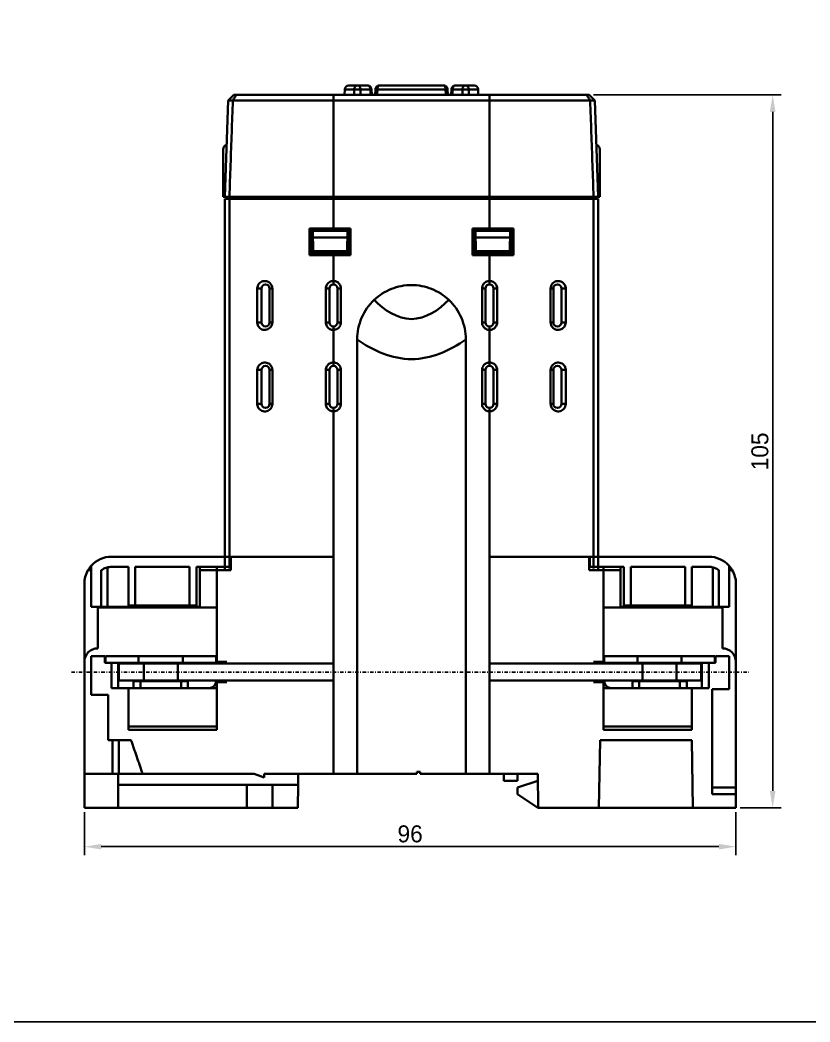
# Model space of a CAD drawing. Header units: millimetres. Extents: x 79 to 919, y 65 to 646.
# Drawn here: x 634 to 750.4, y 65 to 212.6 of the extents above; entities that cross this region are included whole.
import ezdxf

# ---------------------------------------------------------------- set-up
doc = ezdxf.new("R2010")
doc.units = ezdxf.units.MM
doc.linetypes.add('CENTER', pattern=[2, 1.25, -0.25, 0.25, -0.25])
doc.linetypes.add('DASHDOT', pattern=[1, 0.5, -0.25, 0, -0.25])
for name, color, linetype in [('1', 1, 'CENTER'), ('3', 3, 'Continuous'), ('4', 133, 'Continuous'), ('55', 5, 'Continuous')]:
    doc.layers.add(name, color=color, linetype=linetype)
doc.styles.get("Standard").update_dxf_attribs({"font": 'BareunDotumPro1.ttf'})
doc.dimstyles.new('ISO-25', dxfattribs={"dimtxt": 2.5, "dimasz": 2.5, "dimexe": 1.25, "dimexo": 0.625, "dimtad": 1, "dimtxsty": 'Standard', "dimcen": 2.5, "dimadec": 0, "dimazin": 0, "dimtfac": 1, "dimtmove": 0, "dimatfit": 3, "dimfxl": 0, "dimarcsym": 0})

# ---------------------------------------------------------------- blocks, each defined once
blk = doc.blocks.new('*D52')
at = {"color": 0, "lineweight": -2}
for p, q in [((643.47, 95.89), (643.47, 89.56)), ((739.47, 95.89), (739.47, 89.56)), ((645.97, 90.81), (736.97, 90.81))]:
    blk.add_line(p, q, dxfattribs=at)
at = {"color": 0}
for points in [[(645.97, 91.22), (645.97, 90.39), (643.47, 90.81)], [(736.97, 90.39), (736.97, 91.22), (739.47, 90.81)]]:
    blk.add_solid(points, dxfattribs=at)
at = {"layer": 'Defpoints', "color": 0}
for p in [(643.47, 96.52), (739.47, 96.52), (739.47, 90.81)]:
    blk.add_point(p, dxfattribs=at)
at = {"color": 0, "insert": (691.47, 92.68), "char_height": 2.5, "attachment_point": 5}
blk.add_mtext('96', dxfattribs=at)
blk = doc.blocks.new('*D53')
at = {"color": 0, "lineweight": -2}
for p, q in [((718.47, 201.52), (746.14, 201.52)), ((744.89, 99.02), (744.89, 199.02)), ((740.1, 96.52), (746.14, 96.52))]:
    blk.add_line(p, q, dxfattribs=at)
at = {"color": 0}
for points in [[(745.3, 199.02), (744.47, 199.02), (744.89, 201.52)], [(744.47, 99.02), (745.3, 99.02), (744.89, 96.52)]]:
    blk.add_solid(points, dxfattribs=at)
at = {"layer": 'Defpoints', "color": 0}
for p in [(717.85, 201.52), (744.89, 201.52), (739.47, 96.52)]:
    blk.add_point(p, dxfattribs=at)
at = {"color": 0, "insert": (743.01, 149.02), "char_height": 2.5, "attachment_point": 5, "rotation": 90}
blk.add_mtext('105', dxfattribs=at)

msp = doc.modelspace()

# ---------------------------------------------------------------- linework, layer by layer
at = {"color": 0, "linetype": 'ByBlock', "lineweight": 35}
for p, q in [((681.822, 201.517), (681.844, 202.333)), ((683.224, 202.333), (681.844, 202.333)), ((685.178, 202.917), (682.443, 202.917)), ((685.602, 202.333), (684.164, 202.333)), ((685.778, 202.336), (685.804, 201.517)), ((686.32, 201.517), (686.355, 202.342)), ((696.693, 202.333), (686.648, 202.333)), ((696.386, 202.917), (686.954, 202.917)), ((696.986, 202.342), (697.021, 201.517)), ((697.537, 201.517), (697.563, 202.336)), ((699.177, 202.333), (697.739, 202.333)), ((700.897, 202.917), (698.163, 202.917)), ((701.497, 202.333), (700.117, 202.333)), ((701.518, 201.517), (701.497, 202.333)), ((664.666, 200.717), (664.17, 186.517)), ((664.666, 200.717), (665.494, 201.517)), ((665.345, 200.724), (664.666, 200.724)), ((717.996, 200.717), (665.344, 200.717)), ((717.847, 201.517), (665.494, 201.517)), ((680.17, 186.517), (680.176, 200.717)), ((680.176, 201.517), (680.176, 200.717)), ((703.165, 201.517), (703.165, 200.717)), ((703.17, 186.517), (703.165, 200.717)), ((718.674, 200.717), (717.847, 201.517)), ((718.674, 200.724), (717.996, 200.724)), ((718.674, 200.717), (719.17, 186.517)), ((663.92, 186.517), (663.92, 193.517)), ((719.42, 186.517), (719.42, 193.517)), ((663.92, 186.517), (719.42, 186.517)), ((664.17, 186.217), (719.17, 186.217)), ((664.17, 131.517), (664.17, 186.217)), ((664.67, 186.517), (664.67, 186.217)), ((664.842, 131.786), (664.842, 186.217)), ((680.17, 186.217), (680.17, 181.867)), ((680.176, 186.517), (680.176, 186.217)), ((703.165, 186.517), (703.165, 186.217)), ((703.17, 186.217), (703.17, 181.567)), ((718.499, 131.786), (718.499, 186.217)), ((718.67, 186.517), (718.67, 186.217)), ((719.17, 131.517), (719.17, 186.217)), ((676.643, 181.867), (676.643, 177.917)), ((680.17, 181.867), (676.643, 181.867)), ((682.37, 181.567), (676.944, 181.567)), ((676.97, 181.567), (676.97, 178.217)), ((677.17, 178.517), (677.117, 181.57)), ((677.118, 181.517), (682.223, 181.517)), ((680.17, 181.867), (680.177, 181.567)), ((682.67, 181.867), (680.17, 181.867)), ((682.17, 178.517), (682.224, 181.569)), ((682.37, 181.567), (682.67, 181.867)), ((682.37, 178.217), (682.37, 181.567)), ((682.67, 177.917), (682.67, 181.867)), ((700.97, 181.567), (700.67, 181.867)), ((700.67, 181.867), (700.67, 177.917)), ((703.17, 181.867), (700.67, 181.867)), ((706.397, 181.567), (700.97, 181.567)), ((700.97, 181.567), (700.97, 178.217)), ((701.17, 178.517), (701.117, 181.569)), ((701.118, 181.517), (706.223, 181.517)), ((706.698, 181.867), (703.17, 181.867)), ((706.17, 178.517), (706.224, 181.57)), ((706.37, 178.217), (706.37, 181.567)), ((706.698, 177.917), (706.698, 181.867)), ((682.205, 180.517), (677.135, 180.517)), ((706.205, 180.517), (701.135, 180.517)), ((676.643, 177.917), (680.17, 177.917)), ((676.944, 178.217), (682.37, 178.217)), ((682.17, 178.517), (677.17, 178.517)), ((680.17, 173.617), (680.17, 178.217)), ((680.17, 177.917), (682.67, 177.917)), ((682.37, 178.217), (682.67, 177.917)), ((700.97, 178.217), (700.67, 177.917)), ((700.67, 177.917), (703.17, 177.917)), ((700.97, 178.217), (706.397, 178.217)), ((706.17, 178.517), (701.17, 178.517)), ((703.17, 177.917), (703.164, 178.217)), ((703.17, 177.917), (703.17, 174.117)), ((703.17, 177.917), (706.698, 177.917)), ((668.947, 173.017), (668.947, 168.017)), ((668.947, 173.017), (669.57, 173.017)), ((669.57, 173.017), (669.57, 168.017)), ((670.77, 168.017), (670.77, 173.017)), ((671.169, 173.017), (670.77, 173.017)), ((671.169, 168.017), (671.169, 173.017)), ((679.048, 173.017), (679.048, 168.017)), ((679.048, 173.017), (679.57, 173.017)), ((679.57, 173.017), (679.57, 168.017)), ((680.77, 168.017), (680.77, 173.017)), ((681.27, 173.017), (680.77, 173.017)), ((681.27, 168.017), (681.27, 173.017)), ((702.07, 173.017), (702.07, 168.017)), ((702.07, 173.017), (702.57, 173.017)), ((702.57, 173.017), (702.57, 168.017)), ((703.17, 174.117), (703.17, 173.617)), ((703.77, 168.017), (703.77, 173.017)), ((704.292, 173.017), (703.77, 173.017)), ((704.292, 168.017), (704.292, 173.017)), ((712.171, 173.017), (712.171, 168.017)), ((712.171, 173.017), (712.57, 173.017)), ((712.57, 173.017), (712.57, 168.017)), ((713.77, 168.017), (713.77, 173.017)), ((714.393, 173.017), (713.77, 173.017)), ((714.393, 168.017), (714.393, 173.017)), ((668.947, 168.017), (669.57, 168.017)), ((671.169, 168.017), (670.77, 168.017)), ((679.048, 168.017), (679.57, 168.017)), ((680.17, 166.917), (680.17, 167.417)), ((680.17, 166.917), (680.17, 161.617)), ((681.27, 168.017), (680.77, 168.017)), ((702.07, 168.017), (702.57, 168.017)), ((703.17, 167.417), (703.17, 162.117)), ((704.292, 168.017), (703.77, 168.017)), ((712.171, 168.017), (712.57, 168.017)), ((714.393, 168.017), (713.77, 168.017)), ((683.67, 165.517), (683.67, 101.517)), ((699.67, 101.517), (699.67, 165.517)), ((668.947, 161.017), (668.947, 156.017)), ((668.947, 161.017), (669.57, 161.017)), ((669.57, 161.017), (669.57, 156.017)), ((670.77, 156.017), (670.77, 161.017)), ((671.169, 161.017), (670.77, 161.017)), ((671.169, 156.017), (671.169, 161.017)), ((679.048, 161.017), (679.048, 156.017)), ((679.048, 161.017), (679.57, 161.017)), ((679.57, 161.017), (679.57, 156.017)), ((680.77, 156.017), (680.77, 161.017)), ((681.27, 161.017), (680.77, 161.017)), ((681.27, 156.017), (681.27, 161.017)), ((702.07, 161.017), (702.07, 156.017)), ((702.07, 161.017), (702.57, 161.017)), ((702.57, 161.017), (702.57, 156.017)), ((703.17, 162.117), (703.17, 161.617)), ((703.77, 156.017), (703.77, 161.017)), ((704.292, 161.017), (703.77, 161.017)), ((704.292, 156.017), (704.292, 161.017)), ((712.171, 161.017), (712.171, 156.017)), ((712.171, 161.017), (712.57, 161.017)), ((712.57, 161.017), (712.57, 156.017)), ((713.77, 156.017), (713.77, 161.017)), ((714.393, 161.017), (713.77, 161.017)), ((714.393, 156.017), (714.393, 161.017)), ((668.947, 156.017), (669.57, 156.017)), ((671.169, 156.017), (670.77, 156.017)), ((679.048, 156.017), (679.57, 156.017)), ((680.17, 154.917), (680.17, 155.417)), ((681.27, 156.017), (680.77, 156.017)), ((702.07, 156.017), (702.57, 156.017)), ((703.17, 155.417), (703.17, 101.517)), ((704.292, 156.017), (703.77, 156.017)), ((712.171, 156.017), (712.57, 156.017)), ((714.393, 156.017), (713.77, 156.017)), ((680.17, 154.917), (680.17, 101.517)), ((664.17, 133.517), (680.17, 133.517)), ((703.17, 133.517), (719.17, 133.517)), ((648.57, 115.267), (648.57, 117.767)), ((652.22, 117.767), (648.57, 117.767)), ((652.22, 115.267), (652.22, 117.767)), ((652.22, 117.767), (654.72, 117.767)), ((654.72, 117.767), (657.22, 117.767)), ((657.22, 117.767), (657.22, 115.267)), ((680.17, 117.767), (657.22, 117.767)), ((725.72, 117.767), (703.17, 117.767)), ((725.72, 115.267), (725.72, 117.767)), ((725.72, 117.767), (728.22, 117.767)), ((728.22, 117.767), (730.72, 117.767)), ((734.37, 117.767), (730.72, 117.767)), ((730.72, 117.767), (730.72, 115.267)), ((734.37, 115.267), (734.37, 117.767)), ((652.22, 115.267), (648.57, 115.267)), ((652.22, 115.267), (654.72, 115.267)), ((654.72, 115.267), (657.22, 115.267)), ((680.17, 115.267), (657.22, 115.267)), ((725.72, 115.267), (703.17, 115.267)), ((725.72, 115.267), (728.22, 115.267)), ((728.22, 115.267), (730.72, 115.267)), ((734.37, 115.267), (730.72, 115.267))]:
    msp.add_line(p, q, dxfattribs=at)
msp.add_lwpolyline([(79.485, 646.03), (919.402, 646.03), (919.402, 64.992), (79.485, 64.992)], close=True)
for centre, radius, start, end in [((682.443, 202.317), 0.6, 90, 178.5), ((700.897, 202.317), 0.6, 1.5, 90), ((664.62, 193.517), 0.7, 105.06861, 180), ((718.72, 193.517), 0.7, 0, 74.93139), ((670.17, 173.017), 0.6, 0, 180), ((680.17, 173.017), 0.6, 0, 180), ((703.17, 173.017), 0.6, 0, 180), ((713.17, 173.017), 0.6, 0, 180), ((670.17, 168.017), 0.6, 180, 0), ((680.17, 168.017), 0.6, 180, 0), ((703.17, 168.017), 0.6, 180, 0), ((713.17, 168.017), 0.6, 180, 0), ((670.17, 161.017), 0.6, 0, 180), ((680.17, 161.017), 0.6, 0, 180), ((703.17, 161.017), 0.6, 0, 180), ((713.17, 161.017), 0.6, 0, 180), ((670.17, 156.017), 0.6, 180, 0), ((680.17, 156.017), 0.6, 180, 0), ((703.17, 156.017), 0.6, 180, 0), ((713.17, 156.017), 0.6, 180, 0)]:
    msp.add_arc(centre, radius, start, end, dxfattribs=at)
for points in [[(683.224, 202.333), (683.223, 202.061), (683.222, 201.789), (683.221, 201.517)], [(684.164, 202.333), (684.162, 202.061), (684.161, 201.789), (684.16, 201.517)], [(685.602, 202.333), (685.611, 202.061), (685.619, 201.789), (685.628, 201.517)], [(686.648, 202.333), (686.636, 202.061), (686.624, 201.789), (686.612, 201.517)], [(696.693, 202.333), (696.705, 202.061), (696.717, 201.789), (696.729, 201.517)], [(696.96, 202.493), (696.952, 202.52), (696.942, 202.546), (696.93, 202.572)], [(697.588, 202.488), (697.596, 202.515), (697.606, 202.542), (697.618, 202.568)], [(697.65, 202.628), (697.665, 202.653), (697.682, 202.677), (697.701, 202.7)], [(697.739, 202.333), (697.73, 202.061), (697.721, 201.789), (697.713, 201.517)], [(699.177, 202.333), (699.178, 202.061), (699.18, 201.789), (699.181, 201.517)], [(700.117, 202.333), (700.118, 202.061), (700.119, 201.789), (700.12, 201.517)], [(686.167, 171.323), (685.387, 170.583), (684.114, 168.766), (683.67, 166.592), (683.67, 165.517)], [(686.167, 171.323), (687.609, 169.853), (691.67, 167.181), (695.732, 169.853), (697.174, 171.323)], [(699.67, 165.517), (699.67, 166.592), (699.227, 168.766), (697.954, 170.583), (697.174, 171.323)], [(683.67, 165.517), (685.965, 163.849), (691.67, 161.37), (697.375, 163.849), (699.67, 165.517)]]:
    msp.add_open_spline(points, degree=3, dxfattribs=at)
for points, knots in [([(683.74, 202.917), (683.694, 202.917), (683.602, 202.902), (683.474, 202.84), (683.367, 202.741), (683.286, 202.616), (683.237, 202.477), (683.225, 202.38), (683.224, 202.333)], [0, 0, 0, 0, 0.1362438, 0.27555215, 0.4202648, 0.56889873, 0.71616644, 0.85939692, 0.85939692, 0.85939692, 0.85939692]), ([(684.164, 202.333), (684.123, 202.335), (684.034, 202.338), (683.894, 202.341), (683.743, 202.343), (683.592, 202.343), (683.451, 202.341), (683.33, 202.338), (683.256, 202.335), (683.224, 202.333)], [0, 0, 0, 0, 0.1233847, 0.26687139, 0.42090585, 0.57515141, 0.71928332, 0.84362951, 0.93994839, 0.93994839, 0.93994839, 0.93994839]), ([(683.74, 202.917), (683.777, 202.917), (683.855, 202.902), (683.961, 202.837), (684.048, 202.738), (684.113, 202.614), (684.153, 202.476), (684.163, 202.38), (684.164, 202.333)], [0, 0, 0, 0, 0.11270935, 0.23244214, 0.36365291, 0.50497, 0.64955074, 0.79241549, 0.79241549, 0.79241549, 0.79241549]), ([(685.178, 202.917), (685.215, 202.917), (685.291, 202.902), (685.394, 202.841), (685.481, 202.746), (685.548, 202.624), (685.59, 202.483), (685.601, 202.383), (685.602, 202.333)], [0, 0, 0, 0, 0.10995731, 0.22654428, 0.35372959, 0.4924069, 0.64012642, 0.79246253, 0.79246253, 0.79246253, 0.79246253]), ([(685.778, 202.336), (685.776, 202.387), (685.759, 202.49), (685.697, 202.631), (685.6, 202.753), (685.476, 202.845), (685.332, 202.904), (685.229, 202.917), (685.178, 202.917)], [0, 0, 0, 0, 0.15361297, 0.30706427, 0.46046824, 0.61376785, 0.76720807, 0.92080542, 0.92080542, 0.92080542, 0.92080542]), ([(685.777, 202.336), (685.783, 202.342), (685.725, 202.33), (685.693, 202.339), (685.633, 202.333), (685.602, 202.333)], [0, 0, 0, 0, 0.02390993, 0.08355492, 0.17546587, 0.17546587, 0.17546587, 0.17546587]), ([(686.355, 202.342), (686.357, 202.393), (686.374, 202.495), (686.438, 202.635), (686.535, 202.755), (686.658, 202.846), (686.801, 202.904), (686.903, 202.917), (686.954, 202.917)], [0, 0, 0, 0, 0.15252289, 0.30494672, 0.45734734, 0.60968183, 0.76210249, 0.91461845, 0.91461845, 0.91461845, 0.91461845]), ([(686.648, 202.333), (686.607, 202.334), (686.536, 202.335), (686.443, 202.343), (686.389, 202.337), (686.36, 202.346), (686.355, 202.342)], [0, 0, 0, 0, 0.1221673, 0.21549198, 0.27375938, 0.2930552, 0.2930552, 0.2930552, 0.2930552]), ([(686.954, 202.917), (686.927, 202.917), (686.867, 202.9), (686.791, 202.833), (686.729, 202.735), (686.683, 202.612), (686.655, 202.475), (686.648, 202.38), (686.648, 202.333)], [0, 0, 0, 0, 0.08272981, 0.17898447, 0.29513429, 0.42873459, 0.57057774, 0.71307655, 0.71307655, 0.71307655, 0.71307655]), ([(696.386, 202.917), (696.414, 202.917), (696.474, 202.9), (696.549, 202.833), (696.611, 202.735), (696.657, 202.612), (696.685, 202.475), (696.692, 202.38), (696.693, 202.333)], [0, 0, 0, 0, 0.08272935, 0.17898362, 0.29513335, 0.42873384, 0.57057733, 0.71307656, 0.71307656, 0.71307656, 0.71307656]), ([(696.986, 202.342), (696.984, 202.393), (696.966, 202.495), (696.903, 202.635), (696.806, 202.755), (696.682, 202.846), (696.539, 202.904), (696.437, 202.917), (696.386, 202.917)], [0, 0, 0, 0, 0.15252293, 0.30494675, 0.45734737, 0.60968184, 0.7621025, 0.91461845, 0.91461845, 0.91461845, 0.91461845]), ([(696.986, 202.342), (696.981, 202.346), (696.952, 202.337), (696.898, 202.343), (696.805, 202.335), (696.734, 202.334), (696.693, 202.333)], [0, 0, 0, 0, 0.01929018, 0.07755288, 0.17086862, 0.29305515, 0.29305515, 0.29305515, 0.29305515]), ([(697.739, 202.333), (697.708, 202.333), (697.648, 202.339), (697.615, 202.33), (697.557, 202.342), (697.563, 202.336)], [0, 0, 0, 0, 0.09189576, 0.15154966, 0.17546559, 0.17546559, 0.17546559, 0.17546559]), ([(697.563, 202.336), (697.565, 202.387), (697.581, 202.49), (697.644, 202.631), (697.741, 202.753), (697.865, 202.845), (698.009, 202.904), (698.112, 202.917), (698.163, 202.917)], [0, 0, 0, 0, 0.15361284, 0.30706417, 0.46046817, 0.6137678, 0.76720805, 0.92080542, 0.92080542, 0.92080542, 0.92080542]), ([(698.163, 202.917), (698.126, 202.917), (698.05, 202.902), (697.947, 202.841), (697.86, 202.746), (697.793, 202.624), (697.75, 202.483), (697.74, 202.383), (697.739, 202.333)], [0, 0, 0, 0, 0.10995726, 0.22654436, 0.35372959, 0.49240683, 0.64012653, 0.79246253, 0.79246253, 0.79246253, 0.79246253]), ([(699.601, 202.917), (699.563, 202.917), (699.485, 202.902), (699.38, 202.837), (699.292, 202.738), (699.227, 202.614), (699.188, 202.476), (699.178, 202.38), (699.177, 202.333)], [0, 0, 0, 0, 0.11270879, 0.23244124, 0.36365203, 0.50496935, 0.64955037, 0.7924155, 0.7924155, 0.7924155, 0.7924155]), ([(700.117, 202.333), (700.084, 202.335), (700.011, 202.338), (699.889, 202.341), (699.749, 202.343), (699.598, 202.343), (699.447, 202.341), (699.307, 202.338), (699.218, 202.335), (699.177, 202.333)], [0, 0, 0, 0, 0.09629911, 0.22064673, 0.36477543, 0.51902036, 0.67305686, 0.81654017, 0.93994838, 0.93994838, 0.93994838, 0.93994838]), ([(699.601, 202.917), (699.646, 202.917), (699.739, 202.902), (699.866, 202.84), (699.974, 202.741), (700.054, 202.616), (700.103, 202.477), (700.115, 202.38), (700.117, 202.333)], [0, 0, 0, 0, 0.13624454, 0.27555328, 0.42026591, 0.56889954, 0.71616687, 0.85939691, 0.85939691, 0.85939691, 0.85939691]), ([(665.344, 200.717), (665.288, 199.138), (665.177, 195.98), (665.009, 191.246), (664.897, 188.092), (664.842, 186.517)], [0, 0, 0, 0, 4.7419163, 9.4795852, 14.2093843, 14.2093843, 14.2093843, 14.2093843]), ([(665.344, 200.718), (665.401, 200.803), (665.505, 200.985), (665.685, 201.246), (665.802, 201.426), (665.862, 201.517)], [0, 0, 0, 0, 0.30801006, 0.62672901, 0.95240283, 0.95240283, 0.95240283, 0.95240283]), ([(717.996, 200.718), (717.94, 200.803), (717.836, 200.985), (717.656, 201.246), (717.539, 201.426), (717.479, 201.517)], [0, 0, 0, 0, 0.30801502, 0.62673392, 0.95240282, 0.95240282, 0.95240282, 0.95240282]), ([(717.996, 200.717), (718.052, 199.138), (718.164, 195.98), (718.332, 191.246), (718.443, 188.092), (718.499, 186.517)], [0, 0, 0, 0, 4.7419161, 9.479585, 14.2093843, 14.2093843, 14.2093843, 14.2093843]), ([(676.944, 181.567), (676.91, 181.6), (676.843, 181.667), (676.743, 181.767), (676.676, 181.833), (676.643, 181.867)], [0, 0, 0, 0, 0.1411922, 0.28284437, 0.4249228, 0.4249228, 0.4249228, 0.4249228]), ([(706.397, 181.567), (706.43, 181.6), (706.497, 181.667), (706.598, 181.767), (706.665, 181.833), (706.698, 181.867)], [0, 0, 0, 0, 0.14119249, 0.28284495, 0.42492348, 0.42492348, 0.42492348, 0.42492348]), ([(676.944, 178.217), (676.91, 178.184), (676.843, 178.117), (676.743, 178.017), (676.676, 177.95), (676.643, 177.917)], [0, 0, 0, 0, 0.1411922, 0.28284437, 0.4249228, 0.4249228, 0.4249228, 0.4249228]), ([(706.397, 178.217), (706.43, 178.184), (706.497, 178.117), (706.598, 178.017), (706.665, 177.95), (706.698, 177.917)], [0, 0, 0, 0, 0.14119249, 0.28284495, 0.42492348, 0.42492348, 0.42492348, 0.42492348]), ([(671.169, 173.017), (671.17, 173.091), (671.15, 173.284), (671.035, 173.583), (670.798, 173.864), (670.486, 174.053), (670.133, 174.133), (669.774, 174.1), (669.438, 173.954), (669.166, 173.705), (668.992, 173.388), (668.948, 173.146), (668.947, 173.024), (668.947, 173.017)], [0, 0, 0, 0, 0.2221324, 0.5783093, 0.9430485, 1.3031694, 1.6558879, 2.0089427, 2.3693972, 2.7348392, 3.093664, 3.4376325, 3.4587044, 3.4587044, 3.4587044, 3.4587044]), ([(714.394, 173.017), (714.394, 173.092), (714.373, 173.286), (714.257, 173.586), (714.02, 173.866), (713.707, 174.054), (713.355, 174.133), (712.995, 174.099), (712.659, 173.952), (712.387, 173.702), (712.215, 173.384), (712.172, 173.143), (712.171, 173.023), (712.171, 173.017)], [0, 0, 0, 0, 0.2251407, 0.5816542, 0.9460881, 1.3059673, 1.6587, 2.0119067, 2.3730002, 2.7392613, 3.0978757, 3.4403777, 3.45869, 3.45869, 3.45869, 3.45869]), ([(680.17, 174.117), (680.079, 174.118), (679.891, 174.097), (679.618, 173.993), (679.374, 173.813), (679.188, 173.578), (679.074, 173.306), (679.05, 173.114), (679.048, 173.017)], [0, 0, 0, 0, 0.2726555, 0.5629083, 0.8670848, 1.1698951, 1.4503594, 1.7425563, 1.7425563, 1.7425563, 1.7425563]), ([(681.27, 173.017), (681.27, 173.13), (681.234, 173.364), (681.07, 173.683), (680.811, 173.934), (680.499, 174.085), (680.277, 174.117), (680.17, 174.117)], [0, 0, 0, 0, 0.3394546, 0.6970018, 1.0580584, 1.40182, 1.72069, 1.72069, 1.72069, 1.72069]), ([(691.67, 173.517), (690.665, 173.517), (688.636, 173.131), (686.897, 172.015), (686.167, 171.323)], [0, 0, 0, 0, 3.0161978, 6.0323957, 6.0323957, 6.0323957, 6.0323957]), ([(697.174, 171.323), (696.444, 172.015), (694.705, 173.131), (692.676, 173.517), (691.67, 173.517)], [0, 0, 0, 0, 3.0161978, 6.0323957, 6.0323957, 6.0323957, 6.0323957]), ([(703.17, 174.117), (703.081, 174.117), (702.896, 174.094), (702.628, 173.989), (702.389, 173.809), (702.207, 173.575), (702.096, 173.304), (702.07, 173.114), (702.07, 173.017)], [0, 0, 0, 0, 0.2677824, 0.5535008, 0.8538571, 1.1538191, 1.4325805, 1.7229137, 1.7229137, 1.7229137, 1.7229137]), ([(704.292, 173.017), (704.293, 173.111), (704.267, 173.305), (704.151, 173.581), (703.961, 173.821), (703.715, 173.996), (703.446, 174.098), (703.26, 174.118), (703.17, 174.117)], [0, 0, 0, 0, 0.2825949, 0.5802685, 0.8871319, 1.1892516, 1.4733925, 1.7425521, 1.7425521, 1.7425521, 1.7425521]), ([(668.947, 168.017), (668.947, 167.942), (668.967, 167.748), (669.084, 167.448), (669.321, 167.168), (669.634, 166.98), (669.986, 166.9), (670.346, 166.934), (670.682, 167.082), (670.953, 167.332), (671.126, 167.65), (671.168, 167.891), (671.169, 168.011), (671.169, 168.017)], [0, 0, 0, 0, 0.2251407, 0.5816542, 0.9460881, 1.3059673, 1.6587, 2.0119067, 2.3730002, 2.7392613, 3.0978757, 3.4403777, 3.45869, 3.45869, 3.45869, 3.45869]), ([(679.048, 168.017), (679.048, 167.923), (679.074, 167.728), (679.19, 167.452), (679.381, 167.212), (679.626, 167.038), (679.896, 166.936), (680.081, 166.916), (680.17, 166.917)], [0, 0, 0, 0, 0.2829679, 0.5808845, 0.8878608, 1.1902012, 1.4736991, 1.7425545, 1.7425545, 1.7425545, 1.7425545]), ([(680.17, 166.917), (680.26, 166.917), (680.445, 166.94), (680.714, 167.045), (680.952, 167.225), (681.134, 167.459), (681.245, 167.73), (681.27, 167.92), (681.27, 168.017)], [0, 0, 0, 0, 0.2682515, 0.5544854, 0.8547426, 1.1540319, 1.4327726, 1.7229039, 1.7229039, 1.7229039, 1.7229039]), ([(702.07, 168.017), (702.07, 167.923), (702.095, 167.73), (702.209, 167.455), (702.396, 167.216), (702.636, 167.041), (702.9, 166.938), (703.082, 166.917), (703.17, 166.917)], [0, 0, 0, 0, 0.2815, 0.5773614, 0.8813421, 1.1797974, 1.4587865, 1.7229143, 1.7229143, 1.7229143, 1.7229143]), ([(703.17, 166.917), (703.261, 166.916), (703.45, 166.937), (703.724, 167.041), (703.967, 167.221), (704.153, 167.456), (704.267, 167.728), (704.291, 167.92), (704.292, 168.017)], [0, 0, 0, 0, 0.2731157, 0.5638772, 0.8679502, 1.1700932, 1.4505533, 1.7425462, 1.7425462, 1.7425462, 1.7425462]), ([(712.171, 168.017), (712.171, 167.943), (712.191, 167.75), (712.306, 167.451), (712.542, 167.17), (712.855, 166.981), (713.207, 166.901), (713.567, 166.934), (713.903, 167.08), (714.175, 167.328), (714.349, 167.646), (714.392, 167.888), (714.393, 168.01), (714.393, 168.017)], [0, 0, 0, 0, 0.2221324, 0.5783093, 0.9430485, 1.3031694, 1.6558879, 2.0089427, 2.3693972, 2.7348392, 3.093664, 3.4376325, 3.4587044, 3.4587044, 3.4587044, 3.4587044]), ([(671.169, 161.017), (671.17, 161.091), (671.15, 161.284), (671.035, 161.583), (670.798, 161.864), (670.486, 162.053), (670.133, 162.133), (669.774, 162.1), (669.438, 161.954), (669.166, 161.705), (668.992, 161.388), (668.948, 161.146), (668.947, 161.024), (668.947, 161.017)], [0, 0, 0, 0, 0.2221324, 0.5783093, 0.9430485, 1.3031694, 1.6558879, 2.0089427, 2.3693972, 2.7348392, 3.093664, 3.4376325, 3.4587044, 3.4587044, 3.4587044, 3.4587044]), ([(680.17, 162.117), (680.079, 162.118), (679.891, 162.097), (679.618, 161.993), (679.374, 161.813), (679.188, 161.578), (679.074, 161.306), (679.05, 161.114), (679.048, 161.017)], [0, 0, 0, 0, 0.2726555, 0.5629083, 0.8670848, 1.1698951, 1.4503594, 1.7425563, 1.7425563, 1.7425563, 1.7425563]), ([(681.27, 161.017), (681.27, 161.13), (681.234, 161.364), (681.07, 161.683), (680.811, 161.934), (680.499, 162.085), (680.277, 162.117), (680.17, 162.117)], [0, 0, 0, 0, 0.3394546, 0.6970018, 1.0580584, 1.40182, 1.72069, 1.72069, 1.72069, 1.72069]), ([(703.17, 162.117), (703.081, 162.117), (702.896, 162.094), (702.628, 161.989), (702.389, 161.809), (702.207, 161.575), (702.096, 161.304), (702.07, 161.114), (702.07, 161.017)], [0, 0, 0, 0, 0.2677824, 0.5535008, 0.8538571, 1.1538191, 1.4325805, 1.7229137, 1.7229137, 1.7229137, 1.7229137]), ([(704.292, 161.017), (704.293, 161.111), (704.267, 161.305), (704.151, 161.581), (703.961, 161.821), (703.715, 161.996), (703.446, 162.098), (703.26, 162.118), (703.17, 162.117)], [0, 0, 0, 0, 0.2825949, 0.5802685, 0.8871319, 1.1892516, 1.4733925, 1.7425521, 1.7425521, 1.7425521, 1.7425521]), ([(714.394, 161.017), (714.394, 161.092), (714.373, 161.286), (714.257, 161.586), (714.02, 161.866), (713.707, 162.054), (713.355, 162.133), (712.995, 162.099), (712.659, 161.952), (712.387, 161.702), (712.215, 161.384), (712.172, 161.143), (712.171, 161.023), (712.171, 161.017)], [0, 0, 0, 0, 0.2251407, 0.5816542, 0.9460881, 1.3059673, 1.6587, 2.0119067, 2.3730002, 2.7392613, 3.0978757, 3.4403777, 3.45869, 3.45869, 3.45869, 3.45869]), ([(668.947, 156.017), (668.947, 155.942), (668.967, 155.748), (669.084, 155.448), (669.321, 155.168), (669.634, 154.98), (669.986, 154.9), (670.346, 154.934), (670.682, 155.082), (670.953, 155.332), (671.126, 155.65), (671.168, 155.891), (671.169, 156.011), (671.169, 156.017)], [0, 0, 0, 0, 0.2251407, 0.5816542, 0.9460881, 1.3059673, 1.6587, 2.0119067, 2.3730002, 2.7392613, 3.0978757, 3.4403777, 3.45869, 3.45869, 3.45869, 3.45869]), ([(679.048, 156.017), (679.048, 155.923), (679.074, 155.728), (679.19, 155.452), (679.381, 155.212), (679.626, 155.038), (679.896, 154.936), (680.081, 154.916), (680.17, 154.917)], [0, 0, 0, 0, 0.2829679, 0.5808845, 0.8878608, 1.1902012, 1.4736991, 1.7425545, 1.7425545, 1.7425545, 1.7425545]), ([(680.17, 154.917), (680.26, 154.917), (680.445, 154.94), (680.714, 155.045), (680.952, 155.225), (681.134, 155.459), (681.245, 155.73), (681.27, 155.92), (681.27, 156.017)], [0, 0, 0, 0, 0.2682515, 0.5544854, 0.8547426, 1.1540319, 1.4327726, 1.7229039, 1.7229039, 1.7229039, 1.7229039]), ([(702.07, 156.017), (702.07, 155.923), (702.095, 155.73), (702.209, 155.455), (702.396, 155.216), (702.636, 155.041), (702.9, 154.938), (703.082, 154.917), (703.17, 154.917)], [0, 0, 0, 0, 0.2815, 0.5773614, 0.8813421, 1.1797974, 1.4587865, 1.7229143, 1.7229143, 1.7229143, 1.7229143]), ([(703.17, 154.917), (703.261, 154.916), (703.45, 154.937), (703.724, 155.041), (703.967, 155.221), (704.153, 155.456), (704.267, 155.728), (704.291, 155.92), (704.292, 156.017)], [0, 0, 0, 0, 0.2731157, 0.5638772, 0.8679502, 1.1700932, 1.4505533, 1.7425462, 1.7425462, 1.7425462, 1.7425462]), ([(712.171, 156.017), (712.171, 155.943), (712.191, 155.75), (712.306, 155.451), (712.542, 155.17), (712.855, 154.981), (713.207, 154.901), (713.567, 154.934), (713.903, 155.08), (714.175, 155.328), (714.349, 155.646), (714.392, 155.888), (714.393, 156.01), (714.393, 156.017)], [0, 0, 0, 0, 0.2221324, 0.5783093, 0.9430485, 1.3031694, 1.6558879, 2.0089427, 2.3693972, 2.7348392, 3.093664, 3.4376325, 3.4587044, 3.4587044, 3.4587044, 3.4587044])]:
    msp.add_open_spline(points, degree=3, knots=knots, dxfattribs=at)
at = {"layer": '1', "color": 0, "linetype": 'ByBlock', "lineweight": 35}
for p, q in [((645.962, 131.51), (645.97, 131.517)), ((736.97, 131.517), (736.979, 131.51)), ((646.57, 117.867), (646.57, 118.867)), ((646.57, 118.867), (651.47, 118.867)), ((651.47, 117.867), (651.47, 118.867)), ((657.97, 118.867), (657.97, 117.867)), ((657.97, 118.867), (662.87, 118.867)), ((662.87, 118.867), (662.87, 117.867)), ((720.07, 117.867), (720.07, 118.867)), ((720.07, 118.867), (724.97, 118.867)), ((724.97, 117.867), (724.97, 118.867)), ((731.47, 118.867), (731.47, 117.867)), ((731.47, 118.867), (736.37, 118.867)), ((736.37, 118.867), (736.37, 117.867)), ((646.57, 117.867), (651.47, 117.867)), ((657.97, 117.867), (662.87, 117.867)), ((662.87, 117.767), (662.87, 117.867)), ((720.07, 117.867), (724.97, 117.867)), ((720.07, 117.767), (720.07, 117.867)), ((731.47, 117.867), (736.37, 117.867)), ((650.72, 115.167), (650.72, 114.167)), ((651.72, 115.167), (650.72, 115.167)), ((651.72, 114.167), (651.72, 115.167)), ((657.72, 115.167), (651.72, 115.167)), ((657.72, 115.167), (657.72, 114.167)), ((658.72, 115.167), (657.72, 115.167)), ((658.72, 114.167), (658.72, 115.167)), ((662.87, 115.167), (662.87, 115.267)), ((720.07, 115.167), (720.07, 115.267)), ((724.22, 115.167), (724.22, 114.167)), ((725.22, 115.167), (724.22, 115.167)), ((725.22, 114.167), (725.22, 115.167)), ((731.22, 115.167), (725.22, 115.167)), ((731.22, 115.167), (731.22, 114.167)), ((732.22, 115.167), (731.22, 115.167)), ((732.22, 114.167), (732.22, 115.167)), ((651.284, 114.167), (651.72, 114.167)), ((657.72, 114.167), (651.72, 114.167)), ((657.72, 114.167), (658.156, 114.167)), ((724.784, 114.167), (725.22, 114.167)), ((731.22, 114.167), (725.22, 114.167)), ((731.22, 114.167), (731.656, 114.167))]:
    msp.add_line(p, q, dxfattribs=at)
at = {"layer": '1', "color": 1, "linetype": 'DASHDOT'}
msp.add_line((641.57, 116.517), (741.37, 116.517), dxfattribs=at)
at = {"layer": '1', "color": 0, "linetype": 'ByBlock', "lineweight": 35}
for centre, start, end in [((661.87, 115.167), 270, 0), ((721.07, 115.167), 180, 270)]:
    msp.add_arc(centre, 1, start, end, dxfattribs=at)
for points, knots in [([(651.463, 118.867), (651.468, 118.867), (651.472, 118.867), (651.477, 118.867), (651.481, 118.867), (651.541, 118.867), (651.665, 118.867), (651.789, 118.867), (651.974, 118.867), (652.205, 118.867), (652.435, 118.867), (652.717, 118.867), (653.027, 118.867), (653.338, 118.867), (653.685, 118.867), (654.041, 118.867), (654.264, 118.867), (654.493, 118.867), (654.72, 118.867)], [0, 0, 0, 0, 0.0065665, 0.0065665, 0.0065665, 0.2215752, 0.2215752, 0.2215752, 0.4365838, 0.4365838, 0.4365838, 0.6515924, 0.6515924, 0.6515924, 0.8666011, 0.8666011, 0.8666011, 1, 1, 1, 1]), ([(654.72, 118.867), (655.084, 118.867), (655.453, 118.867), (655.796, 118.867), (656.139, 118.867), (656.467, 118.867), (656.751, 118.867), (657.035, 118.867), (657.283, 118.867), (657.476, 118.867), (657.669, 118.867), (657.811, 118.867), (657.891, 118.867), (657.943, 118.867), (657.968, 118.867), (657.972, 118.867)], [0, 0, 0, 0, 0.214804, 0.214804, 0.214804, 0.429608, 0.429608, 0.429608, 0.6444119, 0.6444119, 0.6444119, 0.8592159, 0.8592159, 0.8592159, 1, 1, 1, 1]), ([(724.963, 118.867), (724.968, 118.867), (724.972, 118.867), (724.977, 118.867), (724.981, 118.867), (725.041, 118.867), (725.165, 118.867), (725.289, 118.867), (725.474, 118.867), (725.705, 118.867), (725.935, 118.867), (726.217, 118.867), (726.527, 118.867), (726.838, 118.867), (727.185, 118.867), (727.541, 118.867), (727.764, 118.867), (727.993, 118.867), (728.22, 118.867)], [0, 0, 0, 0, 0.0065665, 0.0065665, 0.0065665, 0.2215752, 0.2215752, 0.2215752, 0.4365838, 0.4365838, 0.4365838, 0.6515924, 0.6515924, 0.6515924, 0.8666011, 0.8666011, 0.8666011, 1, 1, 1, 1]), ([(728.22, 118.867), (728.584, 118.867), (728.953, 118.867), (729.296, 118.867), (729.639, 118.867), (729.967, 118.867), (730.251, 118.867), (730.535, 118.867), (730.783, 118.867), (730.976, 118.867), (731.169, 118.867), (731.311, 118.867), (731.391, 118.867), (731.443, 118.867), (731.468, 118.867), (731.472, 118.867)], [0, 0, 0, 0, 0.214804, 0.214804, 0.214804, 0.429608, 0.429608, 0.429608, 0.6444119, 0.6444119, 0.6444119, 0.8592159, 0.8592159, 0.8592159, 1, 1, 1, 1]), ([(651.463, 117.867), (651.468, 117.867), (651.472, 117.867), (651.477, 117.867), (651.481, 117.867), (651.541, 117.867), (651.665, 117.867), (651.789, 117.867), (651.974, 117.867), (652.205, 117.867), (652.435, 117.867), (652.717, 117.867), (653.027, 117.867), (653.338, 117.867), (653.685, 117.867), (654.041, 117.867), (654.264, 117.867), (654.493, 117.867), (654.72, 117.867)], [0, 0, 0, 0, 0.0065665, 0.0065665, 0.0065665, 0.2215752, 0.2215752, 0.2215752, 0.4365838, 0.4365838, 0.4365838, 0.6515924, 0.6515924, 0.6515924, 0.8666011, 0.8666011, 0.8666011, 1, 1, 1, 1]), ([(654.72, 117.867), (655.084, 117.867), (655.453, 117.867), (655.796, 117.867), (656.139, 117.867), (656.467, 117.867), (656.751, 117.867), (657.035, 117.867), (657.283, 117.867), (657.476, 117.867), (657.669, 117.867), (657.811, 117.867), (657.891, 117.867), (657.943, 117.867), (657.968, 117.867), (657.972, 117.867)], [0, 0, 0, 0, 0.214804, 0.214804, 0.214804, 0.429608, 0.429608, 0.429608, 0.6444119, 0.6444119, 0.6444119, 0.8592159, 0.8592159, 0.8592159, 1, 1, 1, 1]), ([(724.963, 117.867), (724.968, 117.867), (724.972, 117.867), (724.977, 117.867), (724.981, 117.867), (725.041, 117.867), (725.165, 117.867), (725.289, 117.867), (725.474, 117.867), (725.705, 117.867), (725.935, 117.867), (726.217, 117.867), (726.527, 117.867), (726.838, 117.867), (727.185, 117.867), (727.541, 117.867), (727.764, 117.867), (727.993, 117.867), (728.22, 117.867)], [0, 0, 0, 0, 0.0065665, 0.0065665, 0.0065665, 0.2215752, 0.2215752, 0.2215752, 0.4365838, 0.4365838, 0.4365838, 0.6515924, 0.6515924, 0.6515924, 0.8666011, 0.8666011, 0.8666011, 1, 1, 1, 1]), ([(728.22, 117.867), (728.584, 117.867), (728.953, 117.867), (729.296, 117.867), (729.639, 117.867), (729.967, 117.867), (730.251, 117.867), (730.535, 117.867), (730.783, 117.867), (730.976, 117.867), (731.169, 117.867), (731.311, 117.867), (731.391, 117.867), (731.443, 117.867), (731.468, 117.867), (731.472, 117.867)], [0, 0, 0, 0, 0.214804, 0.214804, 0.214804, 0.429608, 0.429608, 0.429608, 0.6444119, 0.6444119, 0.6444119, 0.8592159, 0.8592159, 0.8592159, 1, 1, 1, 1])]:
    msp.add_open_spline(points, degree=3, knots=knots, dxfattribs=at)
at = {"layer": '3', "color": 0, "linetype": 'ByBlock', "lineweight": 35}
for p, q in [((664.97, 133.517), (647.47, 133.517)), ((664.97, 132.017), (664.97, 133.517)), ((717.97, 133.517), (717.97, 132.017)), ((735.47, 133.517), (717.97, 133.517)), ((644.47, 132.163), (644.47, 132.17)), ((644.47, 132.163), (644.47, 126.117)), ((645.97, 131.517), (645.97, 126.117)), ((647.47, 132.017), (649.97, 132.017)), ((649.97, 132.017), (649.97, 126.317)), ((650.97, 132.017), (658.97, 132.017)), ((650.97, 132.017), (650.97, 126.317)), ((658.97, 126.317), (658.97, 132.017)), ((659.97, 126.317), (659.97, 132.017)), ((659.97, 132.017), (664.97, 132.017)), ((717.97, 132.017), (722.97, 132.017)), ((722.97, 132.017), (722.97, 126.317)), ((723.97, 132.017), (731.97, 132.017)), ((723.97, 132.017), (723.97, 126.317)), ((731.97, 126.317), (731.97, 132.017)), ((732.97, 132.017), (735.47, 132.017)), ((732.97, 126.317), (732.97, 132.017)), ((736.97, 126.117), (736.97, 131.517)), ((738.47, 132.17), (738.47, 132.163)), ((738.47, 126.117), (738.47, 132.163)), ((645.97, 126.117), (644.47, 126.117)), ((646.871, 126.117), (645.97, 126.117)), ((648.07, 126.117), (648.07, 126.017)), ((649.87, 126.117), (649.87, 126.017)), ((649.97, 126.317), (650.97, 126.317)), ((650.87, 126.117), (650.87, 126.017)), ((650.97, 126.317), (654.97, 126.317)), ((654.97, 126.317), (658.97, 126.317)), ((658.07, 126.117), (658.07, 126.017)), ((658.97, 126.317), (659.97, 126.317)), ((722.97, 126.317), (723.97, 126.317)), ((731.97, 126.317), (723.97, 126.317)), ((724.87, 126.117), (724.87, 126.017)), ((731.97, 126.317), (732.97, 126.317)), ((732.07, 126.117), (732.07, 126.017)), ((733.07, 126.117), (733.07, 126.017)), ((734.87, 126.117), (734.87, 126.017)), ((736.07, 126.117), (736.97, 126.117)), ((738.47, 126.117), (736.97, 126.117))]:
    msp.add_line(p, q, dxfattribs=at)
for centre, start, end in [((647.47, 129.517), 90, 138.59038), ((735.47, 129.517), 41.40962, 90)]:
    msp.add_arc(centre, 4, start, end, dxfattribs=at)
for points, knots in [([(645.962, 131.51), (646.129, 131.637), (646.314, 131.743), (646.508, 131.824), (646.766, 131.932), (647.046, 131.996), (647.326, 132.013), (647.374, 132.015), (647.422, 132.017), (647.47, 132.017)], [0, 0, 0, 0, 0.3893039, 0.3893039, 0.3893039, 0.9112795, 0.9112795, 0.9112795, 1, 1, 1, 1]), ([(646.871, 131.944), (646.871, 131.541), (646.871, 131.139), (646.871, 130.737), (646.871, 129.197), (646.871, 127.657), (646.871, 126.117)], [0, 0, 0, 0, 0.2072273, 0.2072273, 0.2072273, 1, 1, 1, 1]), ([(735.47, 132.017), (735.68, 132.017), (735.892, 131.99), (736.095, 131.937), (736.366, 131.868), (736.629, 131.75), (736.861, 131.594), (736.901, 131.567), (736.941, 131.539), (736.979, 131.51)], [0, 0, 0, 0, 0.3893039, 0.3893039, 0.3893039, 0.9112795, 0.9112795, 0.9112795, 1, 1, 1, 1]), ([(736.07, 131.944), (736.07, 131.541), (736.07, 131.139), (736.07, 130.737), (736.07, 129.197), (736.07, 127.657), (736.07, 126.117)], [0, 0, 0, 0, 0.2072273, 0.2072273, 0.2072273, 1, 1, 1, 1]), ([(660.47, 126.117), (656.007, 126.117), (651.543, 126.117), (647.079, 126.117), (647.01, 126.117), (646.94, 126.117), (646.871, 126.117)], [0, 0, 0, 0, 0.9847123, 0.9847123, 0.9847123, 1, 1, 1, 1]), ([(722.47, 126.117), (726.934, 126.117), (731.398, 126.117), (735.862, 126.117), (735.931, 126.117), (736, 126.117), (736.07, 126.117)], [0, 0, 0, 0, 0.9847123, 0.9847123, 0.9847123, 1, 1, 1, 1])]:
    msp.add_open_spline(points, degree=3, knots=knots, dxfattribs=at)
for points in [[(660.47, 132.017), (660.47, 130.05), (660.47, 128.084), (660.47, 126.117)], [(722.47, 132.017), (722.47, 130.05), (722.47, 128.084), (722.47, 126.117)]]:
    msp.add_open_spline(points, degree=3, dxfattribs=at)
at = {"layer": '4', "color": 0, "linetype": 'ByBlock', "lineweight": 35}
for p, q in [((717.87, 133.517), (714.92, 133.517)), ((717.87, 133.517), (717.87, 131.517)), ((717.87, 132.017), (717.97, 132.017)), ((719.97, 131.517), (717.87, 131.517)), ((719.97, 132.017), (719.97, 131.517)), ((719.97, 131.517), (719.97, 118.017)), ((722.47, 131.517), (719.97, 131.517)), ((738.934, 131.517), (738.47, 131.517)), ((739.47, 129.517), (739.47, 118.017)), ((737.47, 126.017), (719.97, 126.017)), ((737.47, 120.017), (737.47, 126.017)), ((736.47, 117.867), (736.47, 118.867)), ((738.47, 118.867), (736.47, 118.867)), ((738.47, 114.017), (738.47, 118.867)), ((719.97, 118.017), (718.47, 118.017)), ((719.97, 117.767), (719.97, 118.017)), ((734.47, 114.167), (734.47, 117.867)), ((736.47, 117.867), (735.47, 117.867)), ((735.47, 117.867), (735.47, 114.167)), ((739.47, 118.017), (739.47, 99.517)), ((719.97, 115.017), (719.97, 115.267)), ((719.97, 115.017), (718.47, 115.017)), ((719.97, 115.017), (719.97, 112.017)), ((719.97, 114.167), (724.785, 114.167)), ((731.656, 114.167), (732.97, 114.167)), ((732.97, 114.167), (732.97, 108.017)), ((732.97, 114.167), (735.47, 114.167)), ((735.97, 114.017), (738.47, 114.017)), ((735.97, 114.017), (735.97, 98.517)), ((719.97, 112.017), (719.97, 108.017)), ((719.97, 108.517), (732.97, 108.517)), ((732.97, 108.017), (719.97, 108.017)), ((719.47, 106.517), (719.296, 96.517)), ((732.97, 106.517), (719.47, 106.517)), ((732.97, 106.517), (733.145, 96.517)), ((692.47, 101.817), (692.97, 101.817)), ((692.47, 101.817), (692.47, 101.517)), ((692.97, 101.817), (692.97, 101.517)), ((692.97, 101.517), (710.27, 101.517)), ((705.27, 101.517), (705.27, 100.517)), ((705.27, 100.517), (707.27, 100.517)), ((707.27, 100.517), (707.27, 101.517)), ((710.288, 100.523), (707.27, 99.517)), ((710.27, 101.517), (710.358, 96.517)), ((707.27, 99.517), (707.27, 98.517)), ((739.47, 99.517), (735.97, 99.517)), ((739.47, 98.517), (739.47, 99.517)), ((707.27, 98.517), (710.27, 96.517)), ((735.97, 98.517), (739.47, 98.517)), ((739.47, 96.517), (739.47, 98.517)), ((710.27, 96.517), (710.358, 96.517)), ((719.296, 96.517), (710.358, 96.517)), ((719.296, 96.517), (733.145, 96.517)), ((739.47, 96.517), (733.145, 96.517))]:
    msp.add_line(p, q, dxfattribs=at)
msp.add_arc((735.47, 129.517), 4, 30, 41.41031, dxfattribs=at)
at = {"layer": '4', "color": 0, "linetype": 'ByBlock', "lineweight": 35, "extrusion": (0, 0, -1)}
for centre, radius, start in [((-735.47, 129.517), 4, 150), ((-737.47, 118.017), 2, 90)]:
    msp.add_arc(centre, radius, start, 180, dxfattribs=at)
at = {"layer": '55', "color": 0, "linetype": 'ByBlock', "lineweight": 35}
for p, q in [((665.07, 133.517), (664.97, 133.517)), ((665.07, 131.517), (665.07, 133.517)), ((670.02, 133.517), (665.07, 133.517)), ((644.006, 131.517), (644.471, 131.517)), ((660.47, 131.517), (662.97, 131.517)), ((662.97, 132.017), (662.97, 131.517)), ((662.97, 118.017), (662.97, 131.517)), ((665.07, 131.517), (662.97, 131.517)), ((665.07, 132.017), (664.97, 132.017)), ((643.47, 129.517), (643.47, 118.017)), ((645.47, 126.017), (662.97, 126.017)), ((645.47, 120.017), (645.47, 126.017)), ((646.47, 118.867), (644.47, 118.867)), ((644.47, 118.867), (644.47, 113.167)), ((646.47, 118.867), (646.47, 117.867)), ((643.47, 118.017), (643.47, 101.517)), ((647.47, 117.867), (646.47, 117.867)), ((647.47, 114.167), (647.47, 117.867)), ((648.47, 114.167), (648.47, 117.867)), ((664.47, 118.017), (662.97, 118.017)), ((662.97, 118.017), (662.97, 117.767)), ((662.97, 115.267), (662.97, 115.017)), ((647.47, 114.167), (649.97, 114.167)), ((649.97, 108.017), (649.97, 114.167)), ((651.285, 114.167), (649.97, 114.167)), ((662.97, 114.167), (658.156, 114.167)), ((664.47, 115.017), (662.97, 115.017)), ((662.97, 112.017), (662.97, 115.017)), ((644.47, 113.167), (646.97, 113.167)), ((646.97, 106.517), (646.97, 113.167)), ((662.97, 108.017), (662.97, 112.017)), ((662.97, 108.517), (649.97, 108.517)), ((662.97, 108.017), (649.97, 108.017)), ((650.34, 106.517), (646.97, 106.517)), ((647.641, 106.517), (647.641, 101.517)), ((643.47, 101.517), (647.641, 101.517)), ((643.47, 96.517), (643.47, 101.517)), ((648.573, 101.517), (647.641, 101.517)), ((648.47, 99.917), (648.47, 101.517)), ((652.07, 101.517), (648.573, 101.517)), ((652.07, 101.517), (668.47, 101.517)), ((669.97, 101.017), (668.47, 101.517)), ((669.97, 101.517), (692.47, 101.517)), ((669.97, 101.017), (669.97, 101.517)), ((674.97, 101.517), (674.956, 99.917)), ((648.47, 99.917), (648.47, 96.517)), ((649.855, 99.917), (648.47, 99.917)), ((667.406, 99.917), (667.401, 96.517)), ((671.188, 96.517), (671.189, 99.917)), ((674.956, 99.917), (674.927, 96.517)), ((643.47, 96.517), (648.47, 96.517)), ((648.47, 96.517), (667.401, 96.517)), ((671.188, 96.517), (667.401, 96.517)), ((674.927, 96.517), (671.188, 96.517))]:
    msp.add_line(p, q, dxfattribs=at)
at = {"layer": '55', "color": 0, "linetype": 'ByBlock', "lineweight": 35, "extrusion": (0, 0, -1)}
for centre, radius, end in [((-647.47, 129.517), 4, 30), ((-645.47, 118.017), 2, 90)]:
    msp.add_arc(centre, radius, 0, end, dxfattribs=at)
at = {"layer": '55', "color": 0, "linetype": 'ByBlock', "lineweight": 35}
msp.add_arc((647.47, 129.517), 4, 138.67969, 150, dxfattribs=at)
for points, degree in [([(664.972, 132.688), (664.978, 132.69), (664.983, 132.691), (664.988, 132.693)], 3), ([(648.563, 106.517), (648.566, 104.85), (648.57, 103.184), (648.573, 101.517)], 3), ([(652.07, 101.517), (650.34, 106.517)], 1), ([(667.406, 99.917), (649.855, 99.917)], 1)]:
    msp.add_open_spline(points, degree=degree, dxfattribs=at)
for points, knots in [([(665.031, 132.699), (665.035, 132.699), (665.04, 132.698), (665.044, 132.698), (665.061, 132.694), (665.07, 132.684), (665.07, 132.666)], [0, 0, 0, 0, 0.1653447, 0.1653447, 0.1653447, 1, 1, 1, 1]), ([(671.189, 99.917), (670.008, 99.917), (668.827, 99.917), (667.646, 99.917), (667.566, 99.917), (667.486, 99.917), (667.406, 99.917)], [0, 0, 0, 0, 0.9366564, 0.9366564, 0.9366564, 1, 1, 1, 1]), ([(674.956, 99.917), (674.952, 99.917), (674.947, 99.917), (674.942, 99.917), (673.691, 99.917), (672.44, 99.917), (671.189, 99.917)], [0, 0, 0, 0, 0.0037067, 0.0037067, 0.0037067, 1, 1, 1, 1])]:
    msp.add_open_spline(points, degree=3, knots=knots, dxfattribs=at)

# ---------------------------------------------------------------- dimensions: what is measured, and where the dimension line sits
dim = msp.add_linear_dim(base=(744.888, 201.517), p1=(739.47, 96.517), p2=(717.847, 201.517), angle=90, dimstyle='ISO-25', override={"dimfxl": 3})
dim.commit()
dim.dimension.update_dxf_attribs({"geometry": '*D53', "text_midpoint": (743.013, 149.017)})
dim = msp.add_linear_dim(base=(739.47, 90.805), p1=(643.47, 96.517), p2=(739.47, 96.517), dimstyle='ISO-25', override={"dimfxl": 3})
dim.commit()
dim.dimension.update_dxf_attribs({"geometry": '*D52', "text_midpoint": (691.47, 92.68)})

doc.saveas('drawing.dxf')
